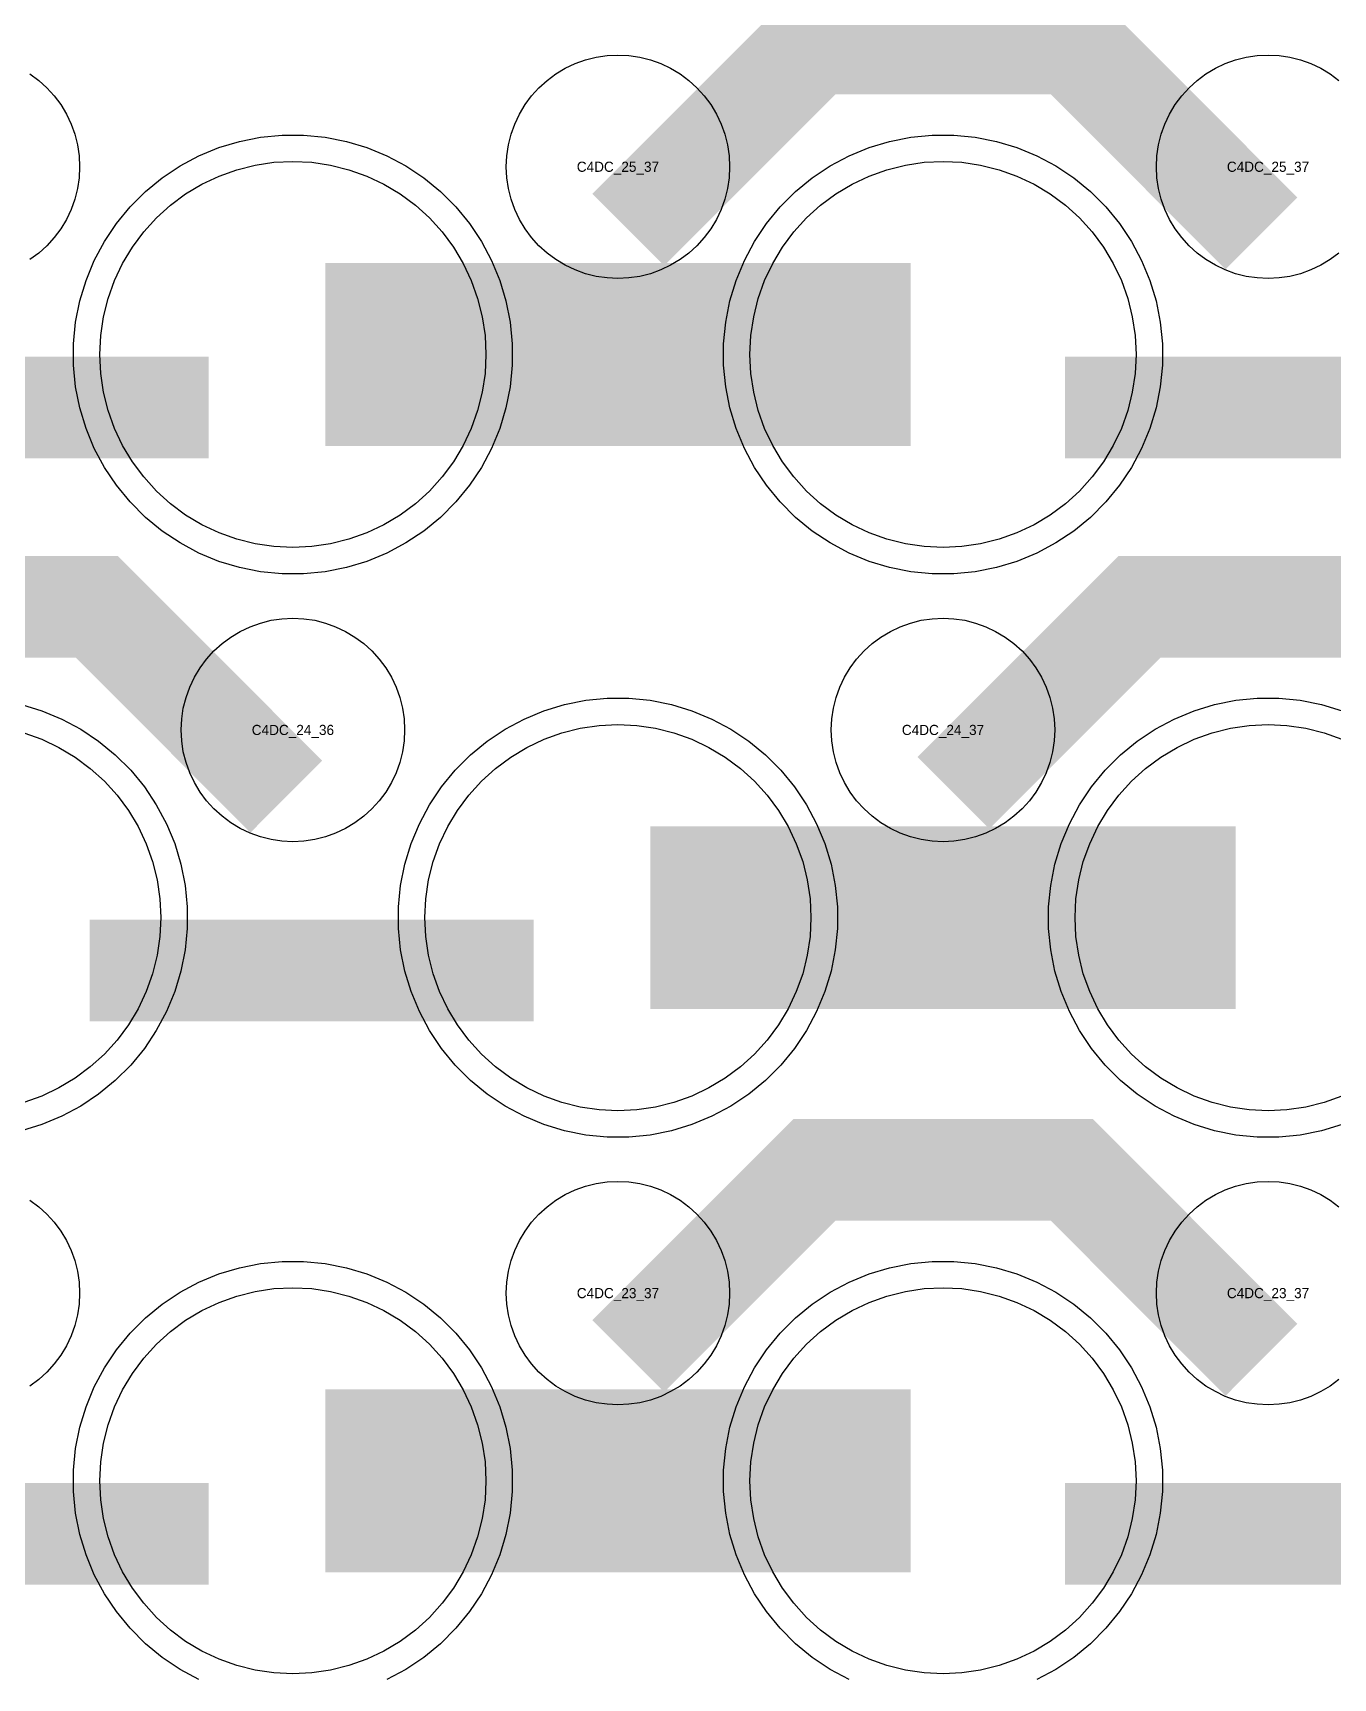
# Model space of a CAD drawing. Extents: x -11880 to 11880, y -14992 to 14992.
# Drawn here: x -304 to 16, y -11701.1 to -11296.3 of the extents above; entities that cross this region are included whole.
import ezdxf
from ezdxf.enums import TextEntityAlignment as Align

# ---------------------------------------------------------------- set-up
doc = ezdxf.new("R2010")
doc.units = 0
doc.header["$MEASUREMENT"] = 0
for name, color, linetype in [('GDS_775_DT_237', 138, 'CONTINUOUS'), ('RDL1_FS', 34, 'CONTINUOUS'), ('RDL_BS', 160, 'CONTINUOUS')]:
    doc.layers.add(name, color=color, linetype=linetype)

msp = doc.modelspace()

# ---------------------------------------------------------------- linework, layer by layer
at = {"layer": 'RDL1_FS', "color": 241, "true_color": 0xf7abae}
for points in [[(-240, -11422.969), (-244.657, -11422.74), (-249.268, -11422.056), (-253.791, -11420.924), (-258.181, -11419.352), (-262.395, -11417.36), (-266.395, -11414.962), (-270.14, -11412.184), (-273.594, -11409.054), (-276.724, -11405.6), (-279.502, -11401.855), (-281.9, -11397.855), (-283.892, -11393.641), (-285.464, -11389.251), (-286.596, -11384.728), (-287.28, -11380.117), (-287.509, -11375.46), (-287.28, -11370.803), (-286.596, -11366.192), (-285.464, -11361.669), (-283.892, -11357.279), (-281.9, -11353.065), (-279.502, -11349.065), (-276.724, -11345.32), (-273.594, -11341.866), (-270.14, -11338.736), (-266.395, -11335.958), (-262.395, -11333.56), (-258.181, -11331.568), (-253.791, -11329.996), (-249.268, -11328.864), (-244.657, -11328.18), (-240, -11327.951), (-235.343, -11328.18), (-230.732, -11328.864), (-226.209, -11329.996), (-221.819, -11331.568), (-217.605, -11333.56), (-213.605, -11335.958), (-209.86, -11338.736), (-206.406, -11341.866), (-203.276, -11345.32), (-200.498, -11349.065), (-198.1, -11353.065), (-196.108, -11357.279), (-194.536, -11361.669), (-193.404, -11366.192), (-192.72, -11370.803), (-192.491, -11375.46), (-192.72, -11380.117), (-193.404, -11384.728), (-194.536, -11389.251), (-196.108, -11393.641), (-198.1, -11397.855), (-200.498, -11401.855), (-203.276, -11405.6), (-206.406, -11409.054), (-209.86, -11412.184), (-213.605, -11414.962), (-217.605, -11417.36), (-221.819, -11419.352), (-226.209, -11420.924), (-230.732, -11422.056), (-235.343, -11422.74)], [(-80, -11422.969), (-84.657, -11422.74), (-89.268, -11422.056), (-93.791, -11420.924), (-98.181, -11419.352), (-102.395, -11417.36), (-106.395, -11414.962), (-110.14, -11412.184), (-113.594, -11409.054), (-116.724, -11405.6), (-119.502, -11401.855), (-121.9, -11397.855), (-123.892, -11393.641), (-125.464, -11389.251), (-126.596, -11384.728), (-127.28, -11380.117), (-127.509, -11375.46), (-127.28, -11370.803), (-126.596, -11366.192), (-125.464, -11361.669), (-123.892, -11357.279), (-121.9, -11353.065), (-119.502, -11349.065), (-116.724, -11345.32), (-113.594, -11341.866), (-110.14, -11338.736), (-106.395, -11335.958), (-102.395, -11333.56), (-98.181, -11331.568), (-93.791, -11329.996), (-89.268, -11328.864), (-84.657, -11328.18), (-80, -11327.951), (-75.343, -11328.18), (-70.732, -11328.864), (-66.209, -11329.996), (-61.819, -11331.568), (-57.605, -11333.56), (-53.605, -11335.958), (-49.86, -11338.736), (-46.406, -11341.866), (-43.276, -11345.32), (-40.498, -11349.065), (-38.1, -11353.065), (-36.108, -11357.279), (-34.536, -11361.669), (-33.404, -11366.192), (-32.72, -11370.803), (-32.491, -11375.46), (-32.72, -11380.117), (-33.404, -11384.728), (-34.536, -11389.251), (-36.108, -11393.641), (-38.1, -11397.855), (-40.498, -11401.855), (-43.276, -11405.6), (-46.406, -11409.054), (-49.86, -11412.184), (-53.605, -11414.962), (-57.605, -11417.36), (-61.819, -11419.352), (-66.209, -11420.924), (-70.732, -11422.056), (-75.343, -11422.74)]]:
    msp.add_lwpolyline(points, close=True, dxfattribs=at)
for points in [[(-231.998, -11375.46, 45, 45, 0), (-159.998, -11375.46, 45, 45, 0)], [(-159.998, -11375.46, 45, 45, 0), (-87.998, -11375.46, 45, 45, 0)]]:
    msp.add_lwpolyline(points, format="xyseb", dxfattribs=at)
at = {"layer": 'RDL1_FS'}
for points in [[(-160, -11561.534), (-164.657, -11561.305), (-169.268, -11560.621), (-173.791, -11559.489), (-178.181, -11557.917), (-182.395, -11555.925), (-186.395, -11553.527), (-190.14, -11550.749), (-193.594, -11547.619), (-196.724, -11544.165), (-199.502, -11540.42), (-201.9, -11536.42), (-203.892, -11532.206), (-205.464, -11527.816), (-206.596, -11523.293), (-207.28, -11518.682), (-207.509, -11514.025), (-207.28, -11509.368), (-206.596, -11504.757), (-205.464, -11500.234), (-203.892, -11495.844), (-201.9, -11491.63), (-199.502, -11487.63), (-196.724, -11483.885), (-193.594, -11480.431), (-190.14, -11477.301), (-186.395, -11474.523), (-182.395, -11472.125), (-178.181, -11470.133), (-173.791, -11468.561), (-169.268, -11467.429), (-164.657, -11466.745), (-160, -11466.516), (-155.343, -11466.745), (-150.732, -11467.429), (-146.209, -11468.561), (-141.819, -11470.133), (-137.605, -11472.125), (-133.605, -11474.523), (-129.86, -11477.301), (-126.406, -11480.431), (-123.276, -11483.885), (-120.498, -11487.63), (-118.1, -11491.63), (-116.108, -11495.844), (-114.536, -11500.234), (-113.404, -11504.757), (-112.72, -11509.368), (-112.491, -11514.025), (-112.72, -11518.682), (-113.404, -11523.293), (-114.536, -11527.816), (-116.108, -11532.206), (-118.1, -11536.42), (-120.498, -11540.42), (-123.276, -11544.165), (-126.406, -11547.619), (-129.86, -11550.749), (-133.605, -11553.527), (-137.605, -11555.925), (-141.819, -11557.917), (-146.209, -11559.489), (-150.732, -11560.621), (-155.343, -11561.305)], [(-240, -11700.099), (-244.657, -11699.87), (-249.268, -11699.186), (-253.791, -11698.054), (-258.181, -11696.482), (-262.395, -11694.49), (-266.395, -11692.092), (-270.14, -11689.314), (-273.594, -11686.184), (-276.724, -11682.73), (-279.502, -11678.985), (-281.9, -11674.985), (-283.892, -11670.771), (-285.464, -11666.381), (-286.596, -11661.858), (-287.28, -11657.247), (-287.509, -11652.59), (-287.28, -11647.933), (-286.596, -11643.322), (-285.464, -11638.799), (-283.892, -11634.409), (-281.9, -11630.195), (-279.502, -11626.195), (-276.724, -11622.45), (-273.594, -11618.996), (-270.14, -11615.866), (-266.395, -11613.088), (-262.395, -11610.69), (-258.181, -11608.698), (-253.791, -11607.126), (-249.268, -11605.994), (-244.657, -11605.31), (-240, -11605.081), (-235.343, -11605.31), (-230.732, -11605.994), (-226.209, -11607.126), (-221.819, -11608.698), (-217.605, -11610.69), (-213.605, -11613.088), (-209.86, -11615.866), (-206.406, -11618.996), (-203.276, -11622.45), (-200.498, -11626.195), (-198.1, -11630.195), (-196.108, -11634.409), (-194.536, -11638.799), (-193.404, -11643.322), (-192.72, -11647.933), (-192.491, -11652.59), (-192.72, -11657.247), (-193.404, -11661.858), (-194.536, -11666.381), (-196.108, -11670.771), (-198.1, -11674.985), (-200.498, -11678.985), (-203.276, -11682.73), (-206.406, -11686.184), (-209.86, -11689.314), (-213.605, -11692.092), (-217.605, -11694.49), (-221.819, -11696.482), (-226.209, -11698.054), (-230.732, -11699.186), (-235.343, -11699.87)], [(-80, -11700.099), (-84.657, -11699.87), (-89.268, -11699.186), (-93.791, -11698.054), (-98.181, -11696.482), (-102.395, -11694.49), (-106.395, -11692.092), (-110.14, -11689.314), (-113.594, -11686.184), (-116.724, -11682.73), (-119.502, -11678.985), (-121.9, -11674.985), (-123.892, -11670.771), (-125.464, -11666.381), (-126.596, -11661.858), (-127.28, -11657.247), (-127.509, -11652.59), (-127.28, -11647.933), (-126.596, -11643.322), (-125.464, -11638.799), (-123.892, -11634.409), (-121.9, -11630.195), (-119.502, -11626.195), (-116.724, -11622.45), (-113.594, -11618.996), (-110.14, -11615.866), (-106.395, -11613.088), (-102.395, -11610.69), (-98.181, -11608.698), (-93.791, -11607.126), (-89.268, -11605.994), (-84.657, -11605.31), (-80, -11605.081), (-75.343, -11605.31), (-70.732, -11605.994), (-66.209, -11607.126), (-61.819, -11608.698), (-57.605, -11610.69), (-53.605, -11613.088), (-49.86, -11615.866), (-46.406, -11618.996), (-43.276, -11622.45), (-40.498, -11626.195), (-38.1, -11630.195), (-36.108, -11634.409), (-34.536, -11638.799), (-33.404, -11643.322), (-32.72, -11647.933), (-32.491, -11652.59), (-32.72, -11657.247), (-33.404, -11661.858), (-34.536, -11666.381), (-36.108, -11670.771), (-38.1, -11674.985), (-40.498, -11678.985), (-43.276, -11682.73), (-46.406, -11686.184), (-49.86, -11689.314), (-53.605, -11692.092), (-57.605, -11694.49), (-61.819, -11696.482), (-66.209, -11698.054), (-70.732, -11699.186), (-75.343, -11699.87)]]:
    msp.add_lwpolyline(points, close=True, dxfattribs=at)
for points in [[(18.181, -11557.917), (13.791, -11559.489), (9.268, -11560.621), (4.657, -11561.305), (0, -11561.534), (-4.657, -11561.305), (-9.268, -11560.621), (-13.791, -11559.489), (-18.181, -11557.917), (-22.395, -11555.925), (-26.395, -11553.527), (-30.14, -11550.749), (-33.594, -11547.619), (-36.724, -11544.165), (-39.502, -11540.42), (-41.9, -11536.42), (-43.892, -11532.206), (-45.464, -11527.816), (-46.596, -11523.293), (-47.28, -11518.682), (-47.509, -11514.025), (-47.28, -11509.368), (-46.596, -11504.757), (-45.464, -11500.234), (-43.892, -11495.844), (-41.9, -11491.63), (-39.502, -11487.63), (-36.724, -11483.885), (-33.594, -11480.431), (-30.14, -11477.301), (-26.395, -11474.523), (-22.395, -11472.125), (-18.181, -11470.133), (-13.791, -11468.561), (-9.268, -11467.429), (-4.657, -11466.745), (0, -11466.516), (4.657, -11466.745), (9.268, -11467.429), (13.791, -11468.561), (18.181, -11470.133)], [(-306.209, -11468.561), (-301.819, -11470.133), (-297.605, -11472.125), (-293.605, -11474.523), (-289.86, -11477.301), (-286.406, -11480.431), (-283.276, -11483.885), (-280.498, -11487.63), (-278.1, -11491.63), (-276.108, -11495.844), (-274.536, -11500.234), (-273.404, -11504.757), (-272.72, -11509.368), (-272.491, -11514.025), (-272.72, -11518.682), (-273.404, -11523.293), (-274.536, -11527.816), (-276.108, -11532.206), (-278.1, -11536.42), (-280.498, -11540.42), (-283.276, -11544.165), (-286.406, -11547.619), (-289.86, -11550.749), (-293.605, -11553.527), (-297.605, -11555.925), (-301.819, -11557.917), (-306.209, -11559.489)]]:
    msp.add_lwpolyline(points, dxfattribs=at)
for points in [[(-151.998, -11514.025, 45, 45, 0), (-79.998, -11514.025, 45, 45, 0)], [(-79.998, -11514.025, 45, 45, 0), (-7.998, -11514.025, 45, 45, 0)], [(-231.998, -11652.59, 45, 45, 0), (-159.998, -11652.59, 45, 45, 0)], [(-159.998, -11652.59, 45, 45, 0), (-87.998, -11652.59, 45, 45, 0)]]:
    msp.add_lwpolyline(points, format="xyseb", dxfattribs=at)
at = {"layer": 'RDL_BS'}
for points in [[(-157.438, -11344.774, 25, 25, 0), (-111.623, -11298.959, 25, 25, 0), (-78.07, -11298.959, 25, 25, 0)], [(-1.599, -11345.673, 25, 25, 0), (-48.313, -11298.959, 25, 25, 0), (-78.071, -11298.959, 25, 25, 0)], [(-241.599, -11484.238, 25, 25, 0), (-288.313, -11437.524, 25, 25, 0), (-318.071, -11437.524, 25, 25, 0)], [(-77.438, -11483.339, 25, 25, 0), (-31.623, -11437.524, 25, 25, 0), (1.93, -11437.524, 25, 25, 0)], [(78.401, -11484.238, 25, 25, 0), (31.687, -11437.524, 25, 25, 0), (1.929, -11437.524, 25, 25, 0)], [(-289.984, -11527.038, 25, 25, 0), (-180.719, -11527.038, 25, 25, 0)], [(-157.438, -11621.904, 25, 25, 0), (-111.623, -11576.089, 25, 25, 0), (-78.07, -11576.089, 25, 25, 0)], [(-1.599, -11622.803, 25, 25, 0), (-48.313, -11576.089, 25, 25, 0), (-78.071, -11576.089, 25, 25, 0)], [(-369.984, -11665.603, 25, 25, 0), (-260.719, -11665.603, 25, 25, 0)], [(-49.984, -11665.603, 25, 25, 0), (59.281, -11665.603, 25, 25, 0)]]:
    msp.add_lwpolyline(points, format="xyseb", dxfattribs=at)
for points in [[(-160, -11356.766), (-162.693, -11356.634), (-165.365, -11356.238), (-167.984, -11355.581), (-170.519, -11354.674), (-172.956, -11353.522), (-175.28, -11352.129), (-177.443, -11350.526), (-179.442, -11348.714), (-181.254, -11346.715), (-182.857, -11344.552), (-184.25, -11342.228), (-185.402, -11339.791), (-186.309, -11337.256), (-186.966, -11334.637), (-187.362, -11331.965), (-187.494, -11329.272), (-187.362, -11326.579), (-186.966, -11323.907), (-186.309, -11321.288), (-185.402, -11318.753), (-184.25, -11316.316), (-182.857, -11313.992), (-181.254, -11311.829), (-179.442, -11309.83), (-177.443, -11308.018), (-175.28, -11306.415), (-172.956, -11305.022), (-170.519, -11303.87), (-167.984, -11302.963), (-165.365, -11302.306), (-162.693, -11301.91), (-160, -11301.778), (-157.307, -11301.91), (-154.635, -11302.306), (-152.016, -11302.963), (-149.481, -11303.87), (-147.044, -11305.022), (-144.72, -11306.415), (-142.557, -11308.018), (-140.558, -11309.83), (-138.746, -11311.829), (-137.143, -11313.992), (-135.75, -11316.316), (-134.598, -11318.753), (-133.691, -11321.288), (-133.034, -11323.907), (-132.638, -11326.579), (-132.506, -11329.272), (-132.638, -11331.965), (-133.034, -11334.637), (-133.691, -11337.256), (-134.598, -11339.791), (-135.75, -11342.228), (-137.143, -11344.552), (-138.746, -11346.715), (-140.558, -11348.714), (-142.557, -11350.526), (-144.72, -11352.129), (-147.044, -11353.522), (-149.481, -11354.674), (-152.016, -11355.581), (-154.635, -11356.238), (-157.307, -11356.634)], [(-240, -11495.331), (-242.693, -11495.199), (-245.365, -11494.803), (-247.984, -11494.146), (-250.519, -11493.239), (-252.956, -11492.087), (-255.28, -11490.694), (-257.443, -11489.091), (-259.442, -11487.279), (-261.254, -11485.28), (-262.857, -11483.117), (-264.25, -11480.793), (-265.402, -11478.356), (-266.309, -11475.821), (-266.966, -11473.202), (-267.362, -11470.53), (-267.494, -11467.837), (-267.362, -11465.144), (-266.966, -11462.472), (-266.309, -11459.853), (-265.402, -11457.318), (-264.25, -11454.881), (-262.857, -11452.557), (-261.254, -11450.394), (-259.442, -11448.395), (-257.443, -11446.583), (-255.28, -11444.98), (-252.956, -11443.587), (-250.519, -11442.435), (-247.984, -11441.528), (-245.365, -11440.871), (-242.693, -11440.475), (-240, -11440.343), (-237.307, -11440.475), (-234.635, -11440.871), (-232.016, -11441.528), (-229.481, -11442.435), (-227.044, -11443.587), (-224.72, -11444.98), (-222.557, -11446.583), (-220.558, -11448.395), (-218.746, -11450.394), (-217.143, -11452.557), (-215.75, -11454.881), (-214.598, -11457.318), (-213.691, -11459.853), (-213.034, -11462.472), (-212.638, -11465.144), (-212.506, -11467.837), (-212.638, -11470.53), (-213.034, -11473.202), (-213.691, -11475.821), (-214.598, -11478.356), (-215.75, -11480.793), (-217.143, -11483.117), (-218.746, -11485.28), (-220.558, -11487.279), (-222.557, -11489.091), (-224.72, -11490.694), (-227.044, -11492.087), (-229.481, -11493.239), (-232.016, -11494.146), (-234.635, -11494.803), (-237.307, -11495.199)], [(-80, -11495.331), (-82.693, -11495.199), (-85.365, -11494.803), (-87.984, -11494.146), (-90.519, -11493.239), (-92.956, -11492.087), (-95.28, -11490.694), (-97.443, -11489.091), (-99.442, -11487.279), (-101.254, -11485.28), (-102.857, -11483.117), (-104.25, -11480.793), (-105.402, -11478.356), (-106.309, -11475.821), (-106.966, -11473.202), (-107.362, -11470.53), (-107.494, -11467.837), (-107.362, -11465.144), (-106.966, -11462.472), (-106.309, -11459.853), (-105.402, -11457.318), (-104.25, -11454.881), (-102.857, -11452.557), (-101.254, -11450.394), (-99.442, -11448.395), (-97.443, -11446.583), (-95.28, -11444.98), (-92.956, -11443.587), (-90.519, -11442.435), (-87.984, -11441.528), (-85.365, -11440.871), (-82.693, -11440.475), (-80, -11440.343), (-77.307, -11440.475), (-74.635, -11440.871), (-72.016, -11441.528), (-69.481, -11442.435), (-67.044, -11443.587), (-64.72, -11444.98), (-62.557, -11446.583), (-60.558, -11448.395), (-58.746, -11450.394), (-57.143, -11452.557), (-55.75, -11454.881), (-54.598, -11457.318), (-53.691, -11459.853), (-53.034, -11462.472), (-52.638, -11465.144), (-52.506, -11467.837), (-52.638, -11470.53), (-53.034, -11473.202), (-53.691, -11475.821), (-54.598, -11478.356), (-55.75, -11480.793), (-57.143, -11483.117), (-58.746, -11485.28), (-60.558, -11487.279), (-62.557, -11489.091), (-64.72, -11490.694), (-67.044, -11492.087), (-69.481, -11493.239), (-72.016, -11494.146), (-74.635, -11494.803), (-77.307, -11495.199)], [(-162.644, -11568.025), (-167.938, -11567.508), (-173.165, -11566.462), (-178.205, -11564.931), (-183.115, -11562.9), (-187.777, -11560.408), (-192.191, -11557.461), (-196.292, -11554.099), (-200.074, -11550.317), (-203.436, -11546.216), (-206.383, -11541.802), (-208.875, -11537.14), (-210.906, -11532.23), (-212.437, -11527.19), (-213.483, -11521.963), (-214, -11516.669), (-214, -11511.381), (-213.483, -11506.087), (-212.437, -11500.86), (-210.906, -11495.82), (-208.875, -11490.91), (-206.383, -11486.248), (-203.436, -11481.834), (-200.074, -11477.733), (-196.292, -11473.951), (-192.191, -11470.589), (-187.777, -11467.642), (-183.115, -11465.15), (-178.205, -11463.119), (-173.165, -11461.588), (-167.938, -11460.542), (-162.644, -11460.025), (-157.356, -11460.025), (-152.062, -11460.542), (-146.835, -11461.588), (-141.795, -11463.119), (-136.885, -11465.15), (-132.223, -11467.642), (-127.809, -11470.589), (-123.708, -11473.951), (-119.926, -11477.733), (-116.564, -11481.834), (-113.617, -11486.248), (-111.125, -11490.91), (-109.094, -11495.82), (-107.563, -11500.86), (-106.517, -11506.087), (-106, -11511.381), (-106, -11516.669), (-106.517, -11521.963), (-107.563, -11527.19), (-109.094, -11532.23), (-111.125, -11537.14), (-113.617, -11541.802), (-116.564, -11546.216), (-119.926, -11550.317), (-123.708, -11554.099), (-127.809, -11557.461), (-132.223, -11560.408), (-136.885, -11562.9), (-141.795, -11564.931), (-146.835, -11566.462), (-152.062, -11567.508), (-157.356, -11568.025)], [(-160, -11633.896), (-162.693, -11633.764), (-165.365, -11633.368), (-167.984, -11632.711), (-170.519, -11631.804), (-172.956, -11630.652), (-175.28, -11629.259), (-177.443, -11627.656), (-179.442, -11625.844), (-181.254, -11623.845), (-182.857, -11621.682), (-184.25, -11619.358), (-185.402, -11616.921), (-186.309, -11614.386), (-186.966, -11611.767), (-187.362, -11609.095), (-187.494, -11606.402), (-187.362, -11603.709), (-186.966, -11601.037), (-186.309, -11598.418), (-185.402, -11595.883), (-184.25, -11593.446), (-182.857, -11591.122), (-181.254, -11588.959), (-179.442, -11586.96), (-177.443, -11585.148), (-175.28, -11583.545), (-172.956, -11582.152), (-170.519, -11581), (-167.984, -11580.093), (-165.365, -11579.436), (-162.693, -11579.04), (-160, -11578.908), (-157.307, -11579.04), (-154.635, -11579.436), (-152.016, -11580.093), (-149.481, -11581), (-147.044, -11582.152), (-144.72, -11583.545), (-142.557, -11585.148), (-140.558, -11586.96), (-138.746, -11588.959), (-137.143, -11591.122), (-135.75, -11593.446), (-134.598, -11595.883), (-133.691, -11598.418), (-133.034, -11601.037), (-132.638, -11603.709), (-132.506, -11606.402), (-132.638, -11609.095), (-133.034, -11611.767), (-133.691, -11614.386), (-134.598, -11616.921), (-135.75, -11619.358), (-137.143, -11621.682), (-138.746, -11623.845), (-140.558, -11625.844), (-142.557, -11627.656), (-144.72, -11629.259), (-147.044, -11630.652), (-149.481, -11631.804), (-152.016, -11632.711), (-154.635, -11633.368), (-157.307, -11633.764)]]:
    msp.add_lwpolyline(points, close=True, dxfattribs=at)
for points in [[(17.443, -11350.526), (15.28, -11352.129), (12.956, -11353.522), (10.519, -11354.674), (7.984, -11355.581), (5.365, -11356.238), (2.693, -11356.634), (0, -11356.766), (-2.693, -11356.634), (-5.365, -11356.238), (-7.984, -11355.581), (-10.519, -11354.674), (-12.956, -11353.522), (-15.28, -11352.129), (-17.443, -11350.526), (-19.442, -11348.714), (-21.254, -11346.715), (-22.857, -11344.552), (-24.25, -11342.228), (-25.402, -11339.791), (-26.309, -11337.256), (-26.966, -11334.637), (-27.362, -11331.965), (-27.494, -11329.272), (-27.362, -11326.579), (-26.966, -11323.907), (-26.309, -11321.288), (-25.402, -11318.753), (-24.25, -11316.316), (-22.857, -11313.992), (-21.254, -11311.829), (-19.442, -11309.83), (-17.443, -11308.018), (-15.28, -11306.415), (-12.956, -11305.022), (-10.519, -11303.87), (-7.984, -11302.963), (-5.365, -11302.306), (-2.693, -11301.91), (0, -11301.778), (2.693, -11301.91), (5.365, -11302.306), (7.984, -11302.963), (10.519, -11303.87), (12.956, -11305.022), (15.28, -11306.415), (17.443, -11308.018)], [(-304.72, -11306.415), (-302.557, -11308.018), (-300.558, -11309.83), (-298.746, -11311.829), (-297.143, -11313.992), (-295.75, -11316.316), (-294.598, -11318.753), (-293.691, -11321.288), (-293.034, -11323.907), (-292.638, -11326.579), (-292.506, -11329.272), (-292.638, -11331.965), (-293.034, -11334.637), (-293.691, -11337.256), (-294.598, -11339.791), (-295.75, -11342.228), (-297.143, -11344.552), (-298.746, -11346.715), (-300.558, -11348.714), (-302.557, -11350.526), (-304.72, -11352.129)], [(-306.835, -11461.588), (-301.795, -11463.119), (-296.885, -11465.15), (-292.223, -11467.642), (-287.809, -11470.589), (-283.708, -11473.951), (-279.926, -11477.733), (-276.564, -11481.834), (-273.617, -11486.248), (-271.125, -11490.91), (-269.094, -11495.82), (-267.563, -11500.86), (-266.517, -11506.087), (-266, -11511.381), (-266, -11516.669), (-266.517, -11521.963), (-267.563, -11527.19), (-269.094, -11532.23), (-271.125, -11537.14), (-273.617, -11541.802), (-276.564, -11546.216), (-279.926, -11550.317), (-283.708, -11554.099), (-287.809, -11557.461), (-292.223, -11560.408), (-296.885, -11562.9), (-301.795, -11564.931), (-306.835, -11566.462)], [(18.205, -11564.931), (13.165, -11566.462), (7.938, -11567.508), (2.644, -11568.025), (-2.644, -11568.025), (-7.938, -11567.508), (-13.165, -11566.462), (-18.205, -11564.931), (-23.115, -11562.9), (-27.777, -11560.408), (-32.191, -11557.461), (-36.292, -11554.099), (-40.074, -11550.317), (-43.436, -11546.216), (-46.383, -11541.802), (-48.875, -11537.14), (-50.906, -11532.23), (-52.437, -11527.19), (-53.483, -11521.963), (-54, -11516.669), (-54, -11511.381), (-53.483, -11506.087), (-52.437, -11500.86), (-50.906, -11495.82), (-48.875, -11490.91), (-46.383, -11486.248), (-43.436, -11481.834), (-40.074, -11477.733), (-36.292, -11473.951), (-32.191, -11470.589), (-27.777, -11467.642), (-23.115, -11465.15), (-18.205, -11463.119), (-13.165, -11461.588), (-7.938, -11460.542), (-2.644, -11460.025), (2.644, -11460.025), (7.938, -11460.542), (13.165, -11461.588), (18.205, -11463.119)], [(17.443, -11627.656), (15.28, -11629.259), (12.956, -11630.652), (10.519, -11631.804), (7.984, -11632.711), (5.365, -11633.368), (2.693, -11633.764), (0, -11633.896), (-2.693, -11633.764), (-5.365, -11633.368), (-7.984, -11632.711), (-10.519, -11631.804), (-12.956, -11630.652), (-15.28, -11629.259), (-17.443, -11627.656), (-19.442, -11625.844), (-21.254, -11623.845), (-22.857, -11621.682), (-24.25, -11619.358), (-25.402, -11616.921), (-26.309, -11614.386), (-26.966, -11611.767), (-27.362, -11609.095), (-27.494, -11606.402), (-27.362, -11603.709), (-26.966, -11601.037), (-26.309, -11598.418), (-25.402, -11595.883), (-24.25, -11593.446), (-22.857, -11591.122), (-21.254, -11588.959), (-19.442, -11586.96), (-17.443, -11585.148), (-15.28, -11583.545), (-12.956, -11582.152), (-10.519, -11581), (-7.984, -11580.093), (-5.365, -11579.436), (-2.693, -11579.04), (0, -11578.908), (2.693, -11579.04), (5.365, -11579.436), (7.984, -11580.093), (10.519, -11581), (12.956, -11582.152), (15.28, -11583.545), (17.443, -11585.148)], [(-304.72, -11583.545), (-302.557, -11585.148), (-300.558, -11586.96), (-298.746, -11588.959), (-297.143, -11591.122), (-295.75, -11593.446), (-294.598, -11595.883), (-293.691, -11598.418), (-293.034, -11601.037), (-292.638, -11603.709), (-292.506, -11606.402), (-292.638, -11609.095), (-293.034, -11611.767), (-293.691, -11614.386), (-294.598, -11616.921), (-295.75, -11619.358), (-297.143, -11621.682), (-298.746, -11623.845), (-300.558, -11625.844), (-302.557, -11627.656), (-304.72, -11629.259)], [(-263.115, -11701.465), (-267.777, -11698.973), (-272.191, -11696.026), (-276.292, -11692.664), (-280.074, -11688.882), (-283.436, -11684.781), (-286.383, -11680.367), (-288.875, -11675.705), (-290.906, -11670.795), (-292.437, -11665.755), (-293.483, -11660.528), (-294, -11655.234), (-294, -11649.946), (-293.483, -11644.652), (-292.437, -11639.425), (-290.906, -11634.385), (-288.875, -11629.475), (-286.383, -11624.813), (-283.436, -11620.399), (-280.074, -11616.298), (-276.292, -11612.516), (-272.191, -11609.154), (-267.777, -11606.207), (-263.115, -11603.715), (-258.205, -11601.684), (-253.165, -11600.153), (-247.938, -11599.107), (-242.644, -11598.59), (-237.356, -11598.59), (-232.062, -11599.107), (-226.835, -11600.153), (-221.795, -11601.684), (-216.885, -11603.715), (-212.223, -11606.207), (-207.809, -11609.154), (-203.708, -11612.516), (-199.926, -11616.298), (-196.564, -11620.399), (-193.617, -11624.813), (-191.125, -11629.475), (-189.094, -11634.385), (-187.563, -11639.425), (-186.517, -11644.652), (-186, -11649.946), (-186, -11655.234), (-186.517, -11660.528), (-187.563, -11665.755), (-189.094, -11670.795), (-191.125, -11675.705), (-193.617, -11680.367), (-196.564, -11684.781), (-199.926, -11688.882), (-203.708, -11692.664), (-207.809, -11696.026), (-212.223, -11698.973), (-216.885, -11701.465)], [(-103.115, -11701.465), (-107.777, -11698.973), (-112.191, -11696.026), (-116.292, -11692.664), (-120.074, -11688.882), (-123.436, -11684.781), (-126.383, -11680.367), (-128.875, -11675.705), (-130.906, -11670.795), (-132.437, -11665.755), (-133.483, -11660.528), (-134, -11655.234), (-134, -11649.946), (-133.483, -11644.652), (-132.437, -11639.425), (-130.906, -11634.385), (-128.875, -11629.475), (-126.383, -11624.813), (-123.436, -11620.399), (-120.074, -11616.298), (-116.292, -11612.516), (-112.191, -11609.154), (-107.777, -11606.207), (-103.115, -11603.715), (-98.205, -11601.684), (-93.165, -11600.153), (-87.938, -11599.107), (-82.644, -11598.59), (-77.356, -11598.59), (-72.062, -11599.107), (-66.835, -11600.153), (-61.795, -11601.684), (-56.885, -11603.715), (-52.223, -11606.207), (-47.809, -11609.154), (-43.708, -11612.516), (-39.926, -11616.298), (-36.564, -11620.399), (-33.617, -11624.813), (-31.125, -11629.475), (-29.094, -11634.385), (-27.563, -11639.425), (-26.517, -11644.652), (-26, -11649.946), (-26, -11655.234), (-26.517, -11660.528), (-27.563, -11665.755), (-29.094, -11670.795), (-31.125, -11675.705), (-33.617, -11680.367), (-36.564, -11684.781), (-39.926, -11688.882), (-43.708, -11692.664), (-47.809, -11696.026), (-52.223, -11698.973), (-56.885, -11701.465)]]:
    msp.add_lwpolyline(points, dxfattribs=at)
at = {"layer": 'RDL_BS', "color": 241, "true_color": 0xf7abae}
for points in [[(-242.644, -11429.46), (-247.938, -11428.943), (-253.165, -11427.897), (-258.205, -11426.366), (-263.115, -11424.335), (-267.777, -11421.843), (-272.191, -11418.896), (-276.292, -11415.534), (-280.074, -11411.752), (-283.436, -11407.651), (-286.383, -11403.237), (-288.875, -11398.575), (-290.906, -11393.665), (-292.437, -11388.625), (-293.483, -11383.398), (-294, -11378.104), (-294, -11372.816), (-293.483, -11367.522), (-292.437, -11362.295), (-290.906, -11357.255), (-288.875, -11352.345), (-286.383, -11347.683), (-283.436, -11343.269), (-280.074, -11339.168), (-276.292, -11335.386), (-272.191, -11332.024), (-267.777, -11329.077), (-263.115, -11326.585), (-258.205, -11324.554), (-253.165, -11323.023), (-247.938, -11321.977), (-242.644, -11321.46), (-237.356, -11321.46), (-232.062, -11321.977), (-226.835, -11323.023), (-221.795, -11324.554), (-216.885, -11326.585), (-212.223, -11329.077), (-207.809, -11332.024), (-203.708, -11335.386), (-199.926, -11339.168), (-196.564, -11343.269), (-193.617, -11347.683), (-191.125, -11352.345), (-189.094, -11357.255), (-187.563, -11362.295), (-186.517, -11367.522), (-186, -11372.816), (-186, -11378.104), (-186.517, -11383.398), (-187.563, -11388.625), (-189.094, -11393.665), (-191.125, -11398.575), (-193.617, -11403.237), (-196.564, -11407.651), (-199.926, -11411.752), (-203.708, -11415.534), (-207.809, -11418.896), (-212.223, -11421.843), (-216.885, -11424.335), (-221.795, -11426.366), (-226.835, -11427.897), (-232.062, -11428.943), (-237.356, -11429.46)], [(-82.644, -11429.46), (-87.938, -11428.943), (-93.165, -11427.897), (-98.205, -11426.366), (-103.115, -11424.335), (-107.777, -11421.843), (-112.191, -11418.896), (-116.292, -11415.534), (-120.074, -11411.752), (-123.436, -11407.651), (-126.383, -11403.237), (-128.875, -11398.575), (-130.906, -11393.665), (-132.437, -11388.625), (-133.483, -11383.398), (-134, -11378.104), (-134, -11372.816), (-133.483, -11367.522), (-132.437, -11362.295), (-130.906, -11357.255), (-128.875, -11352.345), (-126.383, -11347.683), (-123.436, -11343.269), (-120.074, -11339.168), (-116.292, -11335.386), (-112.191, -11332.024), (-107.777, -11329.077), (-103.115, -11326.585), (-98.205, -11324.554), (-93.165, -11323.023), (-87.938, -11321.977), (-82.644, -11321.46), (-77.356, -11321.46), (-72.062, -11321.977), (-66.835, -11323.023), (-61.795, -11324.554), (-56.885, -11326.585), (-52.223, -11329.077), (-47.809, -11332.024), (-43.708, -11335.386), (-39.926, -11339.168), (-36.564, -11343.269), (-33.617, -11347.683), (-31.125, -11352.345), (-29.094, -11357.255), (-27.563, -11362.295), (-26.517, -11367.522), (-26, -11372.816), (-26, -11378.104), (-26.517, -11383.398), (-27.563, -11388.625), (-29.094, -11393.665), (-31.125, -11398.575), (-33.617, -11403.237), (-36.564, -11407.651), (-39.926, -11411.752), (-43.708, -11415.534), (-47.809, -11418.896), (-52.223, -11421.843), (-56.885, -11424.335), (-61.795, -11426.366), (-66.835, -11427.897), (-72.062, -11428.943), (-77.356, -11429.46)]]:
    msp.add_lwpolyline(points, close=True, dxfattribs=at)
for points in [[(-369.984, -11388.473, 25, 25, 0), (-260.719, -11388.473, 25, 25, 0)], [(-49.984, -11388.473, 25, 25, 0), (59.281, -11388.473, 25, 25, 0)]]:
    msp.add_lwpolyline(points, format="xyseb", dxfattribs=at)

# ---------------------------------------------------------------- texts
at = {"layer": 'GDS_775_DT_237'}
for s, p in [('C4DC_25_37', (-160, -11329.272)), ('C4DC_25_37', (-160, -11329.272)), ('C4DC_25_37', (0, -11329.272)), ('C4DC_25_37', (0, -11329.272)), ('C4DC_24_36', (-240, -11467.837)), ('C4DC_24_36', (-240, -11467.837)), ('C4DC_24_37', (-80, -11467.837)), ('C4DC_24_37', (-80, -11467.837)), ('C4DC_23_37', (-160, -11606.402)), ('C4DC_23_37', (-160, -11606.402)), ('C4DC_23_37', (0, -11606.402)), ('C4DC_23_37', (0, -11606.402))]:
    msp.add_text(s, height=2.5, dxfattribs=at).set_placement(p, align=Align.MIDDLE_CENTER)

doc.saveas('drawing.dxf')
